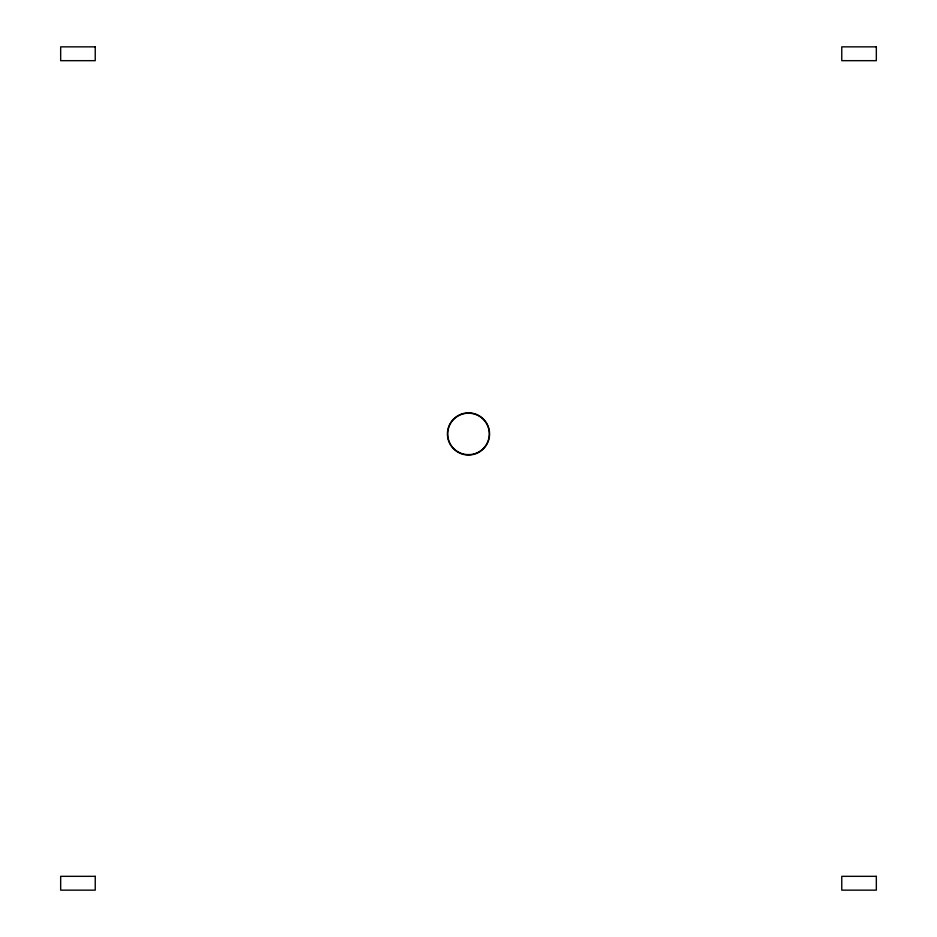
<?xml version="1.0" encoding="UTF-8"?>
<svg xmlns="http://www.w3.org/2000/svg" width="937" height="937" viewBox="0 0 937 937"><rect width="100%" height="100%" fill="white"/><g stroke="black" fill="none" stroke-linecap="round" stroke-linejoin="round"><path stroke-width="1.41" d="M95.234 46.85L60.671 46.85L60.671 60.671L95.234 60.671L95.234 46.85M876.329 46.85L841.766 46.85L841.766 60.671L876.329 60.671L876.329 46.85M470.667 413.311L466.333 413.311A20.731 20.731 0 0 0 466.333 454.562L470.667 454.562A20.731 20.731 0 0 0 470.667 413.311M95.234 876.329L60.671 876.329L60.671 890.15L95.234 890.15L95.234 876.329M876.329 876.329L841.766 876.329L841.766 890.15L876.329 890.15L876.329 876.329M457.959 452.196A21.082 21.082 0 0 0 489.582 433.936A21.082 21.082 0 0 0 457.959 415.677A21.082 21.082 0 0 0 457.959 452.196"/></g></svg>
